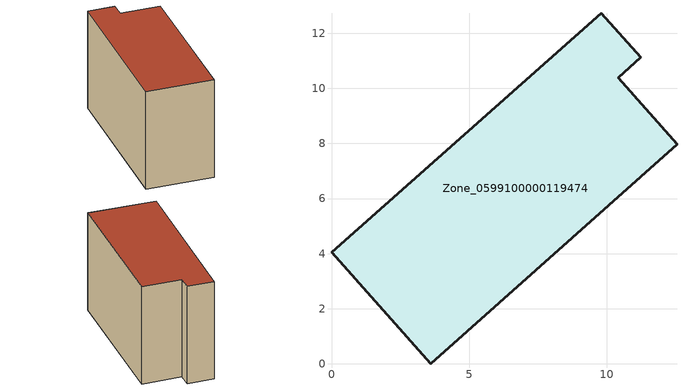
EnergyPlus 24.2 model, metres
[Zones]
Zone_0599100000119474
 floor ground (C_G): 0,4.05 9.78,12.73 11.22,11.13 10.4,10.38 12.54,7.98 3.61,0 z0
 wall outside (C_F): 10.4,10.38 11.22,11.13 9.78,12.73 0,4.05 3.61,0 12.54,7.98 10.4,10.38 z0:8.38
 roof outside (C_R): 3.61,0 12.54,7.98 10.4,10.38 11.22,11.13 9.78,12.73 0,4.05 z8.38
[BUILDING]
Pand.0599100000119474: North Axis=0; Terrain=City; Loads Convergence Tolerance Value=0.04; Temperature Convergence Tolerance Value=0.4; Solar Distribution=FullExterior; Maximum Number of Warmup Days=25; Minimum Number of Warmup Days=1
[Site:Location]
Rotterdam.The.Hague.AP_ZH_NLD Design_Conditions: Latitude=51.96; Longitude=4.45; Time Zone=1; Elevation=-4.5
[SITE:GROUNDTEMPERATURE:BUILDINGSURFACE]
18, 18, 18, 18, 18, 18, 18, 18, 18, 18, 18, 18
[MATERIAL] Thermal Absorptance=0.9; Solar Absorptance=0.7; Visible Absorptance=0.7
Name | Roughness | Thickness | Conductivity | Density | Specific Heat
G.TI.1975-1991 | MediumSmooth | 0.15 | 0.288461 | 540 | 1210
F.TI.1975-1991 | Rough | 0.3 | 0.230769 | 1920 | 840
R.TI.1975-1991 | MediumRough | 0.2 | 0.153846 | 1500 | 1000
[CONSTRUCTION]
C_G: G.TI.1975-1991
C_F: F.TI.1975-1991
C_R: R.TI.1975-1991
[ZONE]
Zone_0599100000119474: Type=1; Multiplier=1; Ceiling Height=Autocalculate; Volume=Autocalculate; Floor Area=autocalculate; Part of Total Floor Area=Yes
[ZONEINFILTRATION:DESIGNFLOWRATE]
Infil_Zone_0599100000119474: Zone or ZoneList or Space or SpaceList=Zone_0599100000119474; Schedule=AlwaysOn; Design Flow Rate Calculation Method=Flow/Area; Flow Rate per Floor Area=0.003; Constant Term Coefficient=1; Temperature Term Coefficient=0; Velocity Term Coefficient=0; Velocity Squared Term Coefficient=0
[HVACTEMPLATE:ZONE:IDEALLOADSAIRSYSTEM]
Zone_0599100000119474: Maximum Heating Supply Air Temperature=50; Minimum Cooling Supply Air Temperature=13; Maximum Heating Supply Air Humidity Ratio=0.0156; Minimum Cooling Supply Air Humidity Ratio=0.0077; Heating Limit=NoLimit; Cooling Limit=NoLimit; Dehumidification Control Type=ConstantSensibleHeatRatio; Cooling Sensible Heat Ratio=0.7; Dehumidification Setpoint=60; Humidification Control Type=None; Humidification Setpoint=30; Outdoor Air Method=None; Outdoor Air Flow Rate per Person=0.00944; Outdoor Air Flow Rate per Zone Floor Area=0; Outdoor Air Flow Rate per Zone=0; Demand Controlled Ventilation Type=None; Outdoor Air Economizer Type=NoEconomizer; Heat Recovery Type=None; Sensible Heat Recovery Effectiveness=0.7; Latent Heat Recovery Effectiveness=0.65
[ZONECONTROL:THERMOSTAT]
ThermostatControl_Zone_0599100000119474: Zone or ZoneList=Zone_0599100000119474; Control Type Schedule=DualSetpointControlType; Control 1=Thermostat_Zone_0599100000119474; Temperature Difference Between Cutout And Setpoint=0
[THERMOSTATSETPOINT:DUALSETPOINT]
Thermostat_Zone_0599100000119474: Heating Setpoint Temperature Schedule=HeatingSetpoint_Zone_0599100000119474; Cooling Setpoint Temperature Schedule=CoolingSetpoint_Zone_0599100000119474
[SCHEDULE:COMPACT]
HeatingSetpoint_Zone_0599100000119474: Through: 12/31, For: AllDays, Until: 24:00, 21
CoolingSetpoint_Zone_0599100000119474: Through: 12/31, For: AllDays, Until: 24:00, 24
DualSetpointControlType: Through: 12/31, For: AllDays, Until: 24:00, 4
AlwaysOn: Through: 12/31, For: AllDays, Until: 24:00, 1
